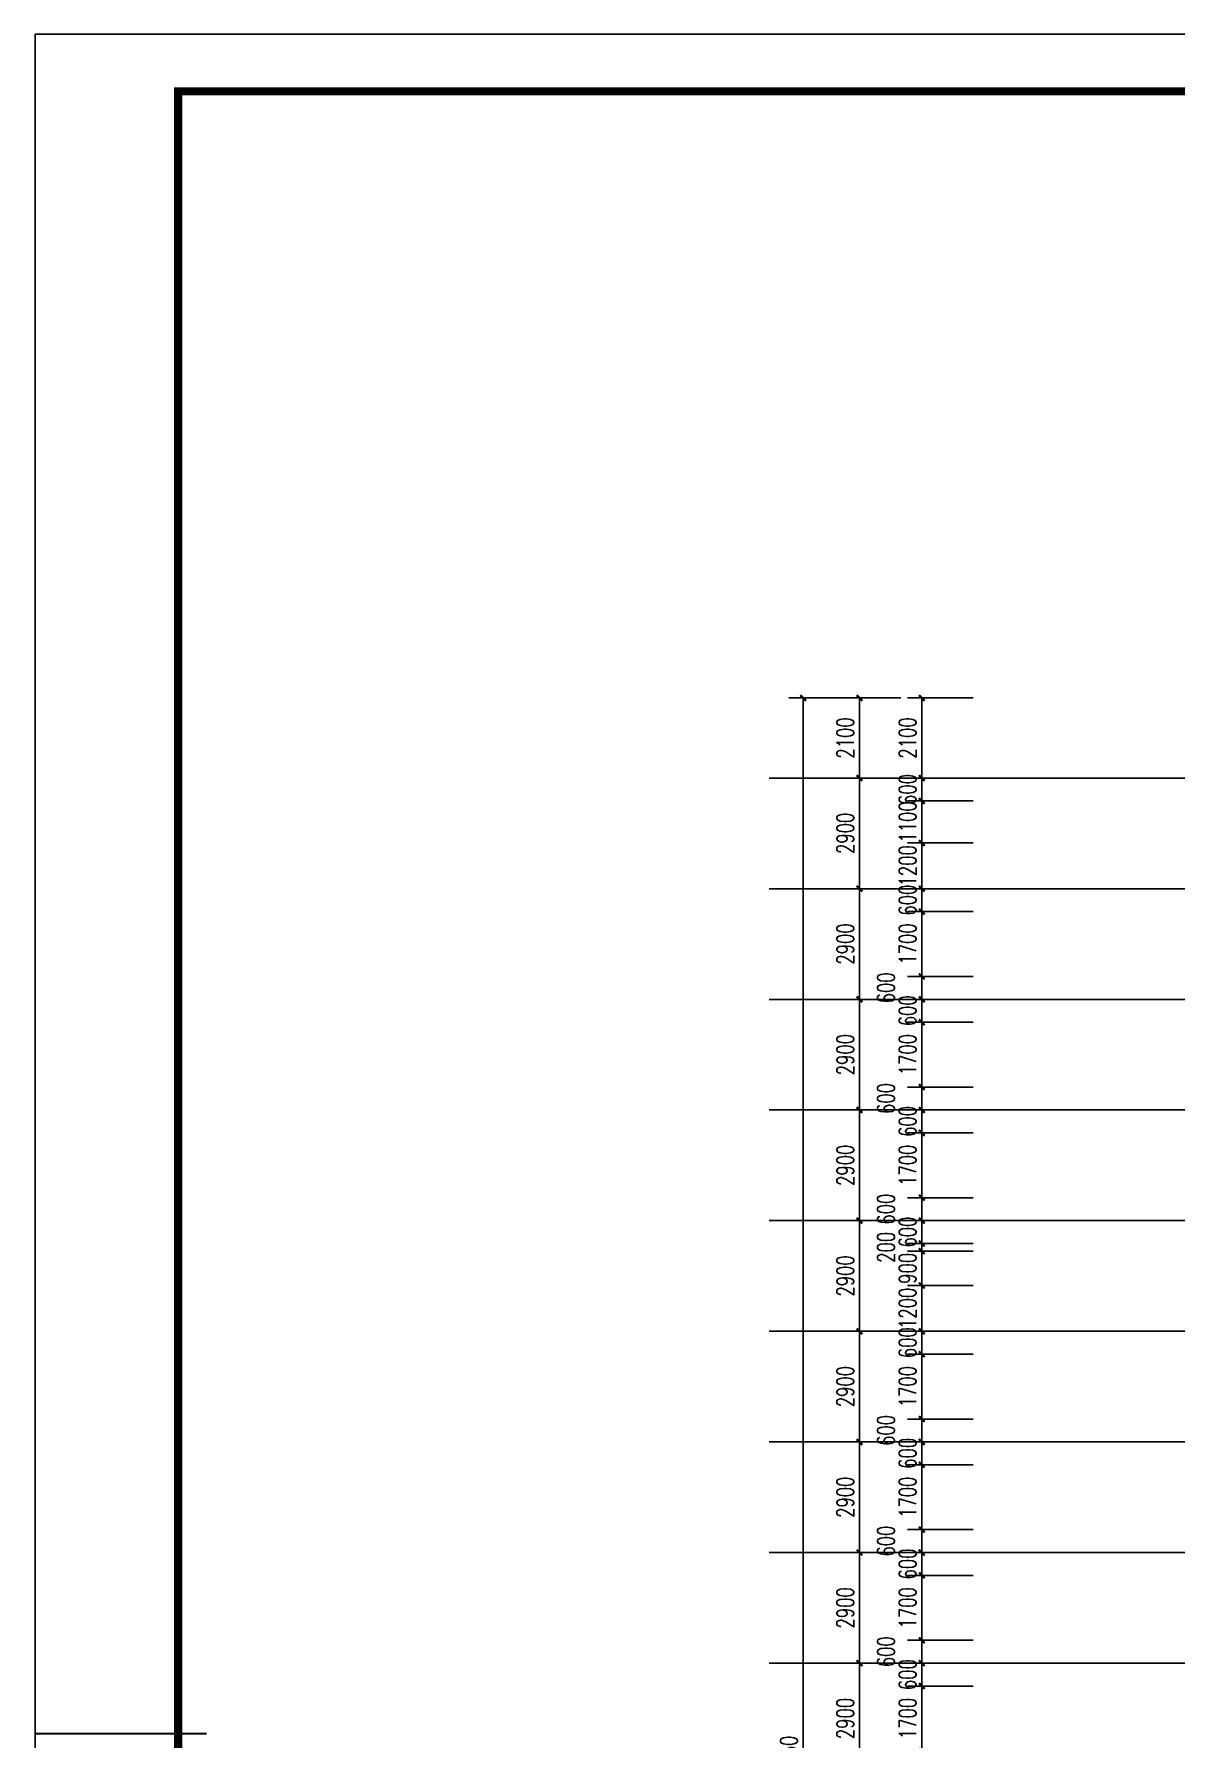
# Model space of a CAD drawing. Extents: x -59851 to 653804, y -249523 to 437614.
# Drawn here: x 149151 to 179079, y 392903 to 437588 of the extents above; entities that cross this region are included whole.
import ezdxf
from ezdxf.enums import TextEntityAlignment as Align

# ---------------------------------------------------------------- set-up
doc = ezdxf.new("R2010")
doc.units = 0
doc.header["$LTSCALE"] = 1000
doc.header["$MEASUREMENT"] = 0
for name, color, linetype in [('A-第三道尺寸线', 105, 'Continuous'), ('DOTE', 16, 'Continuous'), ('LABEL_FIXBOX_PM', 7, 'Continuous'), ('LABEL_TXT_PM', 1, 'Continuous'), ('PUB_DIM', 3, 'Continuous')]:
    doc.layers.add(name, color=color, linetype=linetype)
doc.styles.add('_TCH_DIM_T3', font='SIMPLEX.shx', dxfattribs={"width": 0.705882, "bigfont": 'GBCBIG.shx'})
doc.styles.add('LABEL_TXT_PM', font='pm_njadri_romans1.shx', dxfattribs={"width": 0.7, "bigfont": 'pm_njadri_hztxt.shx'})
doc.dimstyles.new('_TCH_ARCH&&150', dxfattribs={"dimtxt": 446.25, "dimasz": 150, "dimexe": 375, "dimexo": 450, "dimgap": 150, "dimtad": 1, "dimdec": 0, "dimzin": 0, "dimdsep": 46, "dimtxsty": '_TCH_DIM_T3', "dimblk": 'ARCHTICK', "dimcen": 0.09, "dimclrt": 7, "dimazin": 2, "dimtfac": 1, "dimtdec": 0, "dimtix": 1, "dimtmove": 2, "dimatfit": 3, "dimfxl": 0, "dimtolj": 1, "dimtzin": 0, "dimarcsym": 0})

# ---------------------------------------------------------------- blocks, each defined once
blk = doc.blocks.new('PMSheet_A1_20150113_5-3892016032414355901')
at = {"layer": 'LABEL_FIXBOX_PM'}
blk.add_lwpolyline([(0, 594), (841, 594), (841, 0), (0, 0)], close=True, dxfattribs=at)
at = {"layer": 'LABEL_FIXBOX_PM', "const_width": 1.4}
blk.add_lwpolyline([(831, 584), (25, 584), (25, 10), (831, 10)], close=True, dxfattribs=at)
at = {"layer": 'LABEL_FIXBOX_PM', "const_width": 0.35}
blk.add_lwpolyline([(0, 297), (30, 297)], dxfattribs=at)
at = {"layer": 'LABEL_TXT_PM', "style": 'LABEL_TXT_PM'}
for tag, height, width, p in [('修改图应说明理由', 4.5, 0.7, (788.35, 468.8)), ('出图章签名', 4.5, 0.7, (759.46, 338.09)), ('建设单位_U01', 4.5, 0.7, (800.9, 212.14)), ('建设单位', 4.5, 0.7, (800.9, 210.2)), ('建设单位_D01', 4.5, 0.7, (800.9, 207.4)), ('项目名称_U01', 4.5, 0.7, (800.9, 200.42)), ('项目名称', 4.5, 0.7, (800.9, 198.19)), ('项目名称_D01', 4.5, 0.7, (800.9, 195.3)), ('设计编号', 4.5, 0.6, (780.76, 187.9)), ('分项号', 4.5, 0.6, (820.26, 188)), ('项目经理', 4.5, 0.7, (780.26, 172)), ('项目经理签名', 4.5, 0.7, (810.18, 172.26)), ('审定', 4.5, 0.7, (780.26, 163.9)), ('审定签名', 4.5, 0.7, (810.18, 164.16)), ('审核', 4.5, 0.7, (780.26, 156)), ('审核签名', 4.5, 0.7, (810.18, 156.26)), ('项目负责', 4.5, 0.7, (780.26, 148)), ('项目负责签名', 4.5, 0.7, (810.18, 148.26)), ('专业负责', 4.5, 0.7, (780.26, 140)), ('专业负责签名', 4.5, 0.7, (810.18, 140.26)), ('校对签名', 4.5, 0.7, (810.18, 132.16)), ('校对', 4.5, 0.7, (780.26, 131.9)), ('设计', 4.5, 0.7, (780.26, 124)), ('设计签名', 4.5, 0.7, (810.18, 124.26)), ('绘制', 4.5, 0.7, (780.26, 115.9)), ('绘制签名', 4.5, 0.7, (810.18, 116.16)), ('方案_01', 4.5, 0.7, (780.26, 95.9)), ('方案_01签名', 4.5, 0.7, (810.18, 96.16)), ('方案_02', 4.5, 0.7, (780.26, 87.9)), ('方案_02签名', 4.5, 0.7, (810.18, 88.16)), ('方案_03', 4.5, 0.7, (780.29, 79.9)), ('方案_03签名', 4.5, 0.7, (810.2, 80.16)), ('方案_04', 4.5, 0.7, (780.26, 71.9)), ('方案_04签名', 4.5, 0.7, (810.18, 72.16)), ('图名_U02', 4.5, 0.7, (790.5, 60.2)), ('图名_U01', 4.5, 0.7, (790.5, 54.2)), ('图名', 4.5, 0.7, (790.5, 47.96)), ('图名_D01', 4.5, 0.7, (790.5, 42.4)), ('图名_D02', 4.5, 0.7, (790.5, 37)), ('图号', 3.5, 0.7, (760.97, 20.95)), ('图档号', 3.5, 0.7, (781.1, 20.95)), ('日期', 3.5, 0.7, (801.07, 20.95)), ('版本号', 3.5, 0.7, (820.27, 20.95))]:
    blk.add_attdef(tag, text='', height=height, dxfattribs=dict(at, width=width)).set_placement(p, align=Align.CENTER)
blk = doc.blocks.new('_ArchTick')
at = {"color": 0, "linetype": 'ByBlock', "const_width": 0.4}
blk.add_lwpolyline([(-0.5, -0.5), (0.5, 0.5)], dxfattribs=at)
blk = doc.blocks.new('*D3718')
at = {"layer": 'Defpoints', "color": 0, "transparency": 16777216}
for p in [(170786, 420188), (172316, 420188), (172316, 418088)]:
    blk.add_point(p, dxfattribs=at)
at = {"layer": 'PUB_DIM', "color": 0, "lineweight": -2, "transparency": 16777216}
for p, q in [((171866, 420188), (170411, 420188)), ((170786, 418088), (170786, 420188)), ((171866, 418088), (170411, 418088))]:
    blk.add_line(p, q, dxfattribs=at)
at = {"layer": 'PUB_DIM', "color": 0, "lineweight": -2, "transparency": 16777216, "xscale": 150, "yscale": 150, "zscale": 150}
for p, rotation in [((170786, 420188), 90), ((170786, 418088), 270)]:
    blk.add_blockref('_ArchTick', p, dxfattribs=dict(at, rotation=rotation))
at = {"layer": 'PUB_DIM', "color": 7, "transparency": 16777216, "insert": (170413, 419138), "char_height": 446.2, "attachment_point": 5, "rotation": 90, "style": '_TCH_DIM_T3'}
blk.add_mtext('\\A1;2100', dxfattribs=at)
blk = doc.blocks.new('*D3719')
at = {"layer": 'Defpoints', "color": 0, "transparency": 16777216}
for p in [(170786, 418088), (172316, 418088), (172316, 415188)]:
    blk.add_point(p, dxfattribs=at)
at = {"layer": 'PUB_DIM', "color": 0, "lineweight": -2, "transparency": 16777216}
for p, q in [((171866, 418088), (170411, 418088)), ((170786, 415188), (170786, 418088)), ((171866, 415188), (170411, 415188))]:
    blk.add_line(p, q, dxfattribs=at)
at = {"layer": 'PUB_DIM', "color": 0, "lineweight": -2, "transparency": 16777216, "xscale": 150, "yscale": 150, "zscale": 150}
for p, rotation in [((170786, 418088), 90), ((170786, 415188), 270)]:
    blk.add_blockref('_ArchTick', p, dxfattribs=dict(at, rotation=rotation))
at = {"layer": 'PUB_DIM', "color": 7, "transparency": 16777216, "insert": (170413, 416638), "char_height": 446.2, "attachment_point": 5, "rotation": 90, "style": '_TCH_DIM_T3'}
blk.add_mtext('\\A1;2900', dxfattribs=at)
blk = doc.blocks.new('*D3720')
at = {"layer": 'Defpoints', "color": 0, "transparency": 16777216}
for p in [(170786, 415188), (172316, 415188), (172316, 412288)]:
    blk.add_point(p, dxfattribs=at)
at = {"layer": 'PUB_DIM', "color": 0, "lineweight": -2, "transparency": 16777216}
for p, q in [((171866, 415188), (170411, 415188)), ((170786, 412288), (170786, 415188)), ((171866, 412288), (170411, 412288))]:
    blk.add_line(p, q, dxfattribs=at)
at = {"layer": 'PUB_DIM', "color": 0, "lineweight": -2, "transparency": 16777216, "xscale": 150, "yscale": 150, "zscale": 150}
for p, rotation in [((170786, 415188), 90), ((170786, 412288), 270)]:
    blk.add_blockref('_ArchTick', p, dxfattribs=dict(at, rotation=rotation))
at = {"layer": 'PUB_DIM', "color": 7, "transparency": 16777216, "insert": (170413, 413738), "char_height": 446.2, "attachment_point": 5, "rotation": 90, "style": '_TCH_DIM_T3'}
blk.add_mtext('\\A1;2900', dxfattribs=at)
blk = doc.blocks.new('*D3721')
at = {"layer": 'Defpoints', "color": 0, "transparency": 16777216}
for p in [(170786, 412288), (172316, 412288), (172316, 409388)]:
    blk.add_point(p, dxfattribs=at)
at = {"layer": 'PUB_DIM', "color": 0, "lineweight": -2, "transparency": 16777216}
for p, q in [((171866, 412288), (170411, 412288)), ((170786, 409388), (170786, 412288)), ((171866, 409388), (170411, 409388))]:
    blk.add_line(p, q, dxfattribs=at)
at = {"layer": 'PUB_DIM', "color": 0, "lineweight": -2, "transparency": 16777216, "xscale": 150, "yscale": 150, "zscale": 150}
for p, rotation in [((170786, 412288), 90), ((170786, 409388), 270)]:
    blk.add_blockref('_ArchTick', p, dxfattribs=dict(at, rotation=rotation))
at = {"layer": 'PUB_DIM', "color": 7, "transparency": 16777216, "insert": (170413, 410838), "char_height": 446.2, "attachment_point": 5, "rotation": 90, "style": '_TCH_DIM_T3'}
blk.add_mtext('\\A1;2900', dxfattribs=at)
blk = doc.blocks.new('*D3722')
at = {"layer": 'Defpoints', "color": 0, "transparency": 16777216}
for p in [(170786, 409388), (172316, 409388), (172316, 406488)]:
    blk.add_point(p, dxfattribs=at)
at = {"layer": 'PUB_DIM', "color": 0, "lineweight": -2, "transparency": 16777216}
for p, q in [((171866, 409388), (170411, 409388)), ((170786, 406488), (170786, 409388)), ((171866, 406488), (170411, 406488))]:
    blk.add_line(p, q, dxfattribs=at)
at = {"layer": 'PUB_DIM', "color": 0, "lineweight": -2, "transparency": 16777216, "xscale": 150, "yscale": 150, "zscale": 150}
for p, rotation in [((170786, 409388), 90), ((170786, 406488), 270)]:
    blk.add_blockref('_ArchTick', p, dxfattribs=dict(at, rotation=rotation))
at = {"layer": 'PUB_DIM', "color": 7, "transparency": 16777216, "insert": (170413, 407938), "char_height": 446.2, "attachment_point": 5, "rotation": 90, "style": '_TCH_DIM_T3'}
blk.add_mtext('\\A1;2900', dxfattribs=at)
blk = doc.blocks.new('*D3723')
at = {"layer": 'Defpoints', "color": 0, "transparency": 16777216}
for p in [(170786, 406488), (172316, 406488), (172316, 403588)]:
    blk.add_point(p, dxfattribs=at)
at = {"layer": 'PUB_DIM', "color": 0, "lineweight": -2, "transparency": 16777216}
for p, q in [((171866, 406488), (170411, 406488)), ((170786, 403588), (170786, 406488)), ((171866, 403588), (170411, 403588))]:
    blk.add_line(p, q, dxfattribs=at)
at = {"layer": 'PUB_DIM', "color": 0, "lineweight": -2, "transparency": 16777216, "xscale": 150, "yscale": 150, "zscale": 150}
for p, rotation in [((170786, 406488), 90), ((170786, 403588), 270)]:
    blk.add_blockref('_ArchTick', p, dxfattribs=dict(at, rotation=rotation))
at = {"layer": 'PUB_DIM', "color": 7, "transparency": 16777216, "insert": (170413, 405038), "char_height": 446.2, "attachment_point": 5, "rotation": 90, "style": '_TCH_DIM_T3'}
blk.add_mtext('\\A1;2900', dxfattribs=at)
blk = doc.blocks.new('*D3724')
at = {"layer": 'Defpoints', "color": 0, "transparency": 16777216}
for p in [(170786, 403588), (172316, 403588), (172316, 400688)]:
    blk.add_point(p, dxfattribs=at)
at = {"layer": 'PUB_DIM', "color": 0, "lineweight": -2, "transparency": 16777216}
for p, q in [((171866, 403588), (170411, 403588)), ((170786, 400688), (170786, 403588)), ((171866, 400688), (170411, 400688))]:
    blk.add_line(p, q, dxfattribs=at)
at = {"layer": 'PUB_DIM', "color": 0, "lineweight": -2, "transparency": 16777216, "xscale": 150, "yscale": 150, "zscale": 150}
for p, rotation in [((170786, 403588), 90), ((170786, 400688), 270)]:
    blk.add_blockref('_ArchTick', p, dxfattribs=dict(at, rotation=rotation))
at = {"layer": 'PUB_DIM', "color": 7, "transparency": 16777216, "insert": (170413, 402138), "char_height": 446.2, "attachment_point": 5, "rotation": 90, "style": '_TCH_DIM_T3'}
blk.add_mtext('\\A1;2900', dxfattribs=at)
blk = doc.blocks.new('*D3725')
at = {"layer": 'Defpoints', "color": 0, "transparency": 16777216}
for p in [(170786, 400688), (172316, 400688), (172316, 397788)]:
    blk.add_point(p, dxfattribs=at)
at = {"layer": 'PUB_DIM', "color": 0, "lineweight": -2, "transparency": 16777216}
for p, q in [((171866, 400688), (170411, 400688)), ((170786, 397788), (170786, 400688)), ((171866, 397788), (170411, 397788))]:
    blk.add_line(p, q, dxfattribs=at)
at = {"layer": 'PUB_DIM', "color": 0, "lineweight": -2, "transparency": 16777216, "xscale": 150, "yscale": 150, "zscale": 150}
for p, rotation in [((170786, 400688), 90), ((170786, 397788), 270)]:
    blk.add_blockref('_ArchTick', p, dxfattribs=dict(at, rotation=rotation))
at = {"layer": 'PUB_DIM', "color": 7, "transparency": 16777216, "insert": (170413, 399238), "char_height": 446.2, "attachment_point": 5, "rotation": 90, "style": '_TCH_DIM_T3'}
blk.add_mtext('\\A1;2900', dxfattribs=at)
blk = doc.blocks.new('*D3726')
at = {"layer": 'Defpoints', "color": 0, "transparency": 16777216}
for p in [(170786, 397788), (172316, 397788), (172316, 394888)]:
    blk.add_point(p, dxfattribs=at)
at = {"layer": 'PUB_DIM', "color": 0, "lineweight": -2, "transparency": 16777216}
for p, q in [((171866, 397788), (170411, 397788)), ((170786, 394888), (170786, 397788)), ((171866, 394888), (170411, 394888))]:
    blk.add_line(p, q, dxfattribs=at)
at = {"layer": 'PUB_DIM', "color": 0, "lineweight": -2, "transparency": 16777216, "xscale": 150, "yscale": 150, "zscale": 150}
for p, rotation in [((170786, 397788), 90), ((170786, 394888), 270)]:
    blk.add_blockref('_ArchTick', p, dxfattribs=dict(at, rotation=rotation))
at = {"layer": 'PUB_DIM', "color": 7, "transparency": 16777216, "insert": (170413, 396338), "char_height": 446.2, "attachment_point": 5, "rotation": 90, "style": '_TCH_DIM_T3'}
blk.add_mtext('\\A1;2900', dxfattribs=at)
blk = doc.blocks.new('*D3727')
at = {"layer": 'Defpoints', "color": 0, "transparency": 16777216}
for p in [(170786, 394888), (172316, 394888), (172316, 391988)]:
    blk.add_point(p, dxfattribs=at)
at = {"layer": 'PUB_DIM', "color": 0, "lineweight": -2, "transparency": 16777216}
for p, q in [((171866, 394888), (170411, 394888)), ((170786, 391988), (170786, 394888)), ((171866, 391988), (170411, 391988))]:
    blk.add_line(p, q, dxfattribs=at)
at = {"layer": 'PUB_DIM', "color": 0, "lineweight": -2, "transparency": 16777216, "xscale": 150, "yscale": 150, "zscale": 150}
for p, rotation in [((170786, 394888), 90), ((170786, 391988), 270)]:
    blk.add_blockref('_ArchTick', p, dxfattribs=dict(at, rotation=rotation))
at = {"layer": 'PUB_DIM', "color": 7, "transparency": 16777216, "insert": (170413, 393438), "char_height": 446.2, "attachment_point": 5, "rotation": 90, "style": '_TCH_DIM_T3'}
blk.add_mtext('\\A1;2900', dxfattribs=at)
blk = doc.blocks.new('*D3769')
at = {"layer": 'A-第三道尺寸线', "color": 0, "lineweight": -2, "transparency": 16777216}
for p, q in [((173767, 394288), (172044, 394288)), ((172419, 392588), (172419, 394288)), ((173767, 392588), (172044, 392588))]:
    blk.add_line(p, q, dxfattribs=at)
at = {"layer": 'Defpoints', "color": 0, "transparency": 16777216}
for p in [(172419, 394288), (174217, 394288), (174217, 392588)]:
    blk.add_point(p, dxfattribs=at)
at = {"layer": 'A-第三道尺寸线', "color": 0, "lineweight": -2, "transparency": 16777216, "xscale": 150, "yscale": 150, "zscale": 150}
for p, rotation in [((172419, 394288), 90), ((172419, 392588), 270)]:
    blk.add_blockref('_ArchTick', p, dxfattribs=dict(at, rotation=rotation))
at = {"layer": 'A-第三道尺寸线', "color": 7, "transparency": 16777216, "insert": (172046, 393438), "char_height": 446.2, "attachment_point": 5, "rotation": 90, "style": '_TCH_DIM_T3'}
blk.add_mtext('\\A1;1700', dxfattribs=at)
blk = doc.blocks.new('*D3770')
at = {"layer": 'A-第三道尺寸线', "color": 0, "lineweight": -2, "transparency": 16777216}
for p, q in [((172419, 394888), (172419, 395038)), ((173767, 394888), (172044, 394888)), ((172419, 394288), (172419, 394888)), ((173767, 394288), (172044, 394288)), ((172419, 394288), (172419, 394138))]:
    blk.add_line(p, q, dxfattribs=at)
at = {"layer": 'Defpoints', "color": 0, "transparency": 16777216}
for p in [(172419, 394888), (174217, 394888), (174217, 394288)]:
    blk.add_point(p, dxfattribs=at)
at = {"layer": 'A-第三道尺寸线', "color": 0, "lineweight": -2, "transparency": 16777216, "xscale": 150, "yscale": 150, "zscale": 150}
for p, rotation in [((172419, 394888), 270), ((172419, 394288), 90)]:
    blk.add_blockref('_ArchTick', p, dxfattribs=dict(at, rotation=rotation))
at = {"layer": 'A-第三道尺寸线', "color": 7, "transparency": 16777216, "insert": (172046, 394588), "char_height": 446.2, "attachment_point": 5, "rotation": 90, "style": '_TCH_DIM_T3'}
blk.add_mtext('\\A1;600', dxfattribs=at)
blk = doc.blocks.new('*D3771')
at = {"layer": 'A-第三道尺寸线', "color": 0, "lineweight": -2, "transparency": 16777216}
for p, q in [((173767, 395488), (172044, 395488)), ((172419, 394888), (172419, 395488)), ((173767, 394888), (172044, 394888))]:
    blk.add_line(p, q, dxfattribs=at)
at = {"layer": 'Defpoints', "color": 0, "transparency": 16777216}
for p in [(172419, 395488), (174217, 395488), (174217, 394888)]:
    blk.add_point(p, dxfattribs=at)
at = {"layer": 'A-第三道尺寸线', "color": 0, "lineweight": -2, "transparency": 16777216, "xscale": 150, "yscale": 150, "zscale": 150}
for p, rotation in [((172419, 395488), 90), ((172419, 394888), 270)]:
    blk.add_blockref('_ArchTick', p, dxfattribs=dict(at, rotation=rotation))
at = {"layer": 'A-第三道尺寸线', "color": 7, "transparency": 16777216, "insert": (171481, 395188), "char_height": 446.2, "attachment_point": 5, "rotation": 90, "style": '_TCH_DIM_T3'}
blk.add_mtext('\\A1;600', dxfattribs=at)
blk = doc.blocks.new('*D3772')
at = {"layer": 'A-第三道尺寸线', "color": 0, "lineweight": -2, "transparency": 16777216}
for p, q in [((173767, 397188), (172044, 397188)), ((172419, 395488), (172419, 397188)), ((173767, 395488), (172044, 395488))]:
    blk.add_line(p, q, dxfattribs=at)
at = {"layer": 'Defpoints', "color": 0, "transparency": 16777216}
for p in [(172419, 397188), (174217, 397188), (174217, 395488)]:
    blk.add_point(p, dxfattribs=at)
at = {"layer": 'A-第三道尺寸线', "color": 0, "lineweight": -2, "transparency": 16777216, "xscale": 150, "yscale": 150, "zscale": 150}
for p, rotation in [((172419, 397188), 90), ((172419, 395488), 270)]:
    blk.add_blockref('_ArchTick', p, dxfattribs=dict(at, rotation=rotation))
at = {"layer": 'A-第三道尺寸线', "color": 7, "transparency": 16777216, "insert": (172046, 396338), "char_height": 446.2, "attachment_point": 5, "rotation": 90, "style": '_TCH_DIM_T3'}
blk.add_mtext('\\A1;1700', dxfattribs=at)
blk = doc.blocks.new('*D3773')
at = {"layer": 'A-第三道尺寸线', "color": 0, "lineweight": -2, "transparency": 16777216}
for p, q in [((173767, 397788), (172044, 397788)), ((172419, 397788), (172419, 397938)), ((172419, 397188), (172419, 397788)), ((173767, 397188), (172044, 397188)), ((172419, 397188), (172419, 397038))]:
    blk.add_line(p, q, dxfattribs=at)
at = {"layer": 'Defpoints', "color": 0, "transparency": 16777216}
for p in [(172419, 397788), (174217, 397788), (174217, 397188)]:
    blk.add_point(p, dxfattribs=at)
at = {"layer": 'A-第三道尺寸线', "color": 0, "lineweight": -2, "transparency": 16777216, "xscale": 150, "yscale": 150, "zscale": 150}
for p, rotation in [((172419, 397788), 270), ((172419, 397188), 90)]:
    blk.add_blockref('_ArchTick', p, dxfattribs=dict(at, rotation=rotation))
at = {"layer": 'A-第三道尺寸线', "color": 7, "transparency": 16777216, "insert": (172046, 397488), "char_height": 446.2, "attachment_point": 5, "rotation": 90, "style": '_TCH_DIM_T3'}
blk.add_mtext('\\A1;600', dxfattribs=at)
blk = doc.blocks.new('*D3774')
at = {"layer": 'A-第三道尺寸线', "color": 0, "lineweight": -2, "transparency": 16777216}
for p, q in [((173767, 398388), (172044, 398388)), ((172419, 397788), (172419, 398388)), ((173767, 397788), (172044, 397788))]:
    blk.add_line(p, q, dxfattribs=at)
at = {"layer": 'Defpoints', "color": 0, "transparency": 16777216}
for p in [(172419, 398388), (174217, 398388), (174217, 397788)]:
    blk.add_point(p, dxfattribs=at)
at = {"layer": 'A-第三道尺寸线', "color": 0, "lineweight": -2, "transparency": 16777216, "xscale": 150, "yscale": 150, "zscale": 150}
for p, rotation in [((172419, 398388), 90), ((172419, 397788), 270)]:
    blk.add_blockref('_ArchTick', p, dxfattribs=dict(at, rotation=rotation))
at = {"layer": 'A-第三道尺寸线', "color": 7, "transparency": 16777216, "insert": (171481, 398088), "char_height": 446.2, "attachment_point": 5, "rotation": 90, "style": '_TCH_DIM_T3'}
blk.add_mtext('\\A1;600', dxfattribs=at)
blk = doc.blocks.new('*D3775')
at = {"layer": 'A-第三道尺寸线', "color": 0, "lineweight": -2, "transparency": 16777216}
for p, q in [((173767, 400088), (172044, 400088)), ((172419, 398388), (172419, 400088)), ((173767, 398388), (172044, 398388))]:
    blk.add_line(p, q, dxfattribs=at)
at = {"layer": 'Defpoints', "color": 0, "transparency": 16777216}
for p in [(172419, 400088), (174217, 400088), (174217, 398388)]:
    blk.add_point(p, dxfattribs=at)
at = {"layer": 'A-第三道尺寸线', "color": 0, "lineweight": -2, "transparency": 16777216, "xscale": 150, "yscale": 150, "zscale": 150}
for p, rotation in [((172419, 400088), 90), ((172419, 398388), 270)]:
    blk.add_blockref('_ArchTick', p, dxfattribs=dict(at, rotation=rotation))
at = {"layer": 'A-第三道尺寸线', "color": 7, "transparency": 16777216, "insert": (172046, 399238), "char_height": 446.2, "attachment_point": 5, "rotation": 90, "style": '_TCH_DIM_T3'}
blk.add_mtext('\\A1;1700', dxfattribs=at)
blk = doc.blocks.new('*D3776')
at = {"layer": 'A-第三道尺寸线', "color": 0, "lineweight": -2, "transparency": 16777216}
for p, q in [((172419, 400688), (172419, 400838)), ((173767, 400688), (172044, 400688)), ((172419, 400088), (172419, 400688)), ((173767, 400088), (172044, 400088)), ((172419, 400088), (172419, 399938))]:
    blk.add_line(p, q, dxfattribs=at)
at = {"layer": 'Defpoints', "color": 0, "transparency": 16777216}
for p in [(172419, 400688), (174217, 400688), (174217, 400088)]:
    blk.add_point(p, dxfattribs=at)
at = {"layer": 'A-第三道尺寸线', "color": 0, "lineweight": -2, "transparency": 16777216, "xscale": 150, "yscale": 150, "zscale": 150}
for p, rotation in [((172419, 400688), 270), ((172419, 400088), 90)]:
    blk.add_blockref('_ArchTick', p, dxfattribs=dict(at, rotation=rotation))
at = {"layer": 'A-第三道尺寸线', "color": 7, "transparency": 16777216, "insert": (172046, 400388), "char_height": 446.2, "attachment_point": 5, "rotation": 90, "style": '_TCH_DIM_T3'}
blk.add_mtext('\\A1;600', dxfattribs=at)
blk = doc.blocks.new('*D3777')
at = {"layer": 'A-第三道尺寸线', "color": 0, "lineweight": -2, "transparency": 16777216}
for p, q in [((173767, 401288), (172044, 401288)), ((172419, 400688), (172419, 401288)), ((173767, 400688), (172044, 400688))]:
    blk.add_line(p, q, dxfattribs=at)
at = {"layer": 'Defpoints', "color": 0, "transparency": 16777216}
for p in [(172419, 401288), (174217, 401288), (174217, 400688)]:
    blk.add_point(p, dxfattribs=at)
at = {"layer": 'A-第三道尺寸线', "color": 0, "lineweight": -2, "transparency": 16777216, "xscale": 150, "yscale": 150, "zscale": 150}
for p, rotation in [((172419, 401288), 90), ((172419, 400688), 270)]:
    blk.add_blockref('_ArchTick', p, dxfattribs=dict(at, rotation=rotation))
at = {"layer": 'A-第三道尺寸线', "color": 7, "transparency": 16777216, "insert": (171481, 400988), "char_height": 446.2, "attachment_point": 5, "rotation": 90, "style": '_TCH_DIM_T3'}
blk.add_mtext('\\A1;600', dxfattribs=at)
blk = doc.blocks.new('*D3778')
at = {"layer": 'A-第三道尺寸线', "color": 0, "lineweight": -2, "transparency": 16777216}
for p, q in [((173767, 402988), (172044, 402988)), ((172419, 401288), (172419, 402988)), ((173767, 401288), (172044, 401288))]:
    blk.add_line(p, q, dxfattribs=at)
at = {"layer": 'Defpoints', "color": 0, "transparency": 16777216}
for p in [(172419, 402988), (174217, 402988), (174217, 401288)]:
    blk.add_point(p, dxfattribs=at)
at = {"layer": 'A-第三道尺寸线', "color": 0, "lineweight": -2, "transparency": 16777216, "xscale": 150, "yscale": 150, "zscale": 150}
for p, rotation in [((172419, 402988), 90), ((172419, 401288), 270)]:
    blk.add_blockref('_ArchTick', p, dxfattribs=dict(at, rotation=rotation))
at = {"layer": 'A-第三道尺寸线', "color": 7, "transparency": 16777216, "insert": (172046, 402138), "char_height": 446.2, "attachment_point": 5, "rotation": 90, "style": '_TCH_DIM_T3'}
blk.add_mtext('\\A1;1700', dxfattribs=at)
blk = doc.blocks.new('*D3779')
at = {"layer": 'A-第三道尺寸线', "color": 0, "lineweight": -2, "transparency": 16777216}
for p, q in [((173767, 403588), (172044, 403588)), ((172419, 403588), (172419, 403738)), ((172419, 402988), (172419, 403588)), ((173767, 402988), (172044, 402988)), ((172419, 402988), (172419, 402838))]:
    blk.add_line(p, q, dxfattribs=at)
at = {"layer": 'Defpoints', "color": 0, "transparency": 16777216}
for p in [(172419, 403588), (174217, 403588), (174217, 402988)]:
    blk.add_point(p, dxfattribs=at)
at = {"layer": 'A-第三道尺寸线', "color": 0, "lineweight": -2, "transparency": 16777216, "xscale": 150, "yscale": 150, "zscale": 150}
for p, rotation in [((172419, 403588), 270), ((172419, 402988), 90)]:
    blk.add_blockref('_ArchTick', p, dxfattribs=dict(at, rotation=rotation))
at = {"layer": 'A-第三道尺寸线', "color": 7, "transparency": 16777216, "insert": (172046, 403288), "char_height": 446.2, "attachment_point": 5, "rotation": 90, "style": '_TCH_DIM_T3'}
blk.add_mtext('\\A1;600', dxfattribs=at)
blk = doc.blocks.new('*D3780')
at = {"layer": 'A-第三道尺寸线', "color": 0, "lineweight": -2, "transparency": 16777216}
for p, q in [((172419, 404788), (172419, 404938)), ((173767, 404788), (172044, 404788)), ((172419, 403588), (172419, 404788)), ((173767, 403588), (172044, 403588)), ((172419, 403588), (172419, 403438))]:
    blk.add_line(p, q, dxfattribs=at)
at = {"layer": 'Defpoints', "color": 0, "transparency": 16777216}
for p in [(172419, 404788), (174217, 404788), (174217, 403588)]:
    blk.add_point(p, dxfattribs=at)
at = {"layer": 'A-第三道尺寸线', "color": 0, "lineweight": -2, "transparency": 16777216, "xscale": 150, "yscale": 150, "zscale": 150}
for p, rotation in [((172419, 404788), 270), ((172419, 403588), 90)]:
    blk.add_blockref('_ArchTick', p, dxfattribs=dict(at, rotation=rotation))
at = {"layer": 'A-第三道尺寸线', "color": 7, "transparency": 16777216, "insert": (172046, 404188), "char_height": 446.2, "attachment_point": 5, "rotation": 90, "style": '_TCH_DIM_T3'}
blk.add_mtext('\\A1;1200', dxfattribs=at)
blk = doc.blocks.new('*D3781')
at = {"layer": 'A-第三道尺寸线', "color": 0, "lineweight": -2, "transparency": 16777216}
for p, q in [((172419, 405688), (172419, 405838)), ((173767, 405688), (172044, 405688)), ((172419, 404788), (172419, 405688)), ((173767, 404788), (172044, 404788)), ((172419, 404788), (172419, 404638))]:
    blk.add_line(p, q, dxfattribs=at)
at = {"layer": 'Defpoints', "color": 0, "transparency": 16777216}
for p in [(172419, 405688), (174217, 405688), (174217, 404788)]:
    blk.add_point(p, dxfattribs=at)
at = {"layer": 'A-第三道尺寸线', "color": 0, "lineweight": -2, "transparency": 16777216, "xscale": 150, "yscale": 150, "zscale": 150}
for p, rotation in [((172419, 405688), 270), ((172419, 404788), 90)]:
    blk.add_blockref('_ArchTick', p, dxfattribs=dict(at, rotation=rotation))
at = {"layer": 'A-第三道尺寸线', "color": 7, "transparency": 16777216, "insert": (172046, 405238), "char_height": 446.2, "attachment_point": 5, "rotation": 90, "style": '_TCH_DIM_T3'}
blk.add_mtext('\\A1;900', dxfattribs=at)
blk = doc.blocks.new('*D3782')
at = {"layer": 'A-第三道尺寸线', "color": 0, "lineweight": -2, "transparency": 16777216}
for p, q in [((173767, 405888), (172044, 405888)), ((172419, 405888), (172419, 406038)), ((172419, 405688), (172419, 405888)), ((173767, 405688), (172044, 405688)), ((172419, 405688), (172419, 405538))]:
    blk.add_line(p, q, dxfattribs=at)
at = {"layer": 'Defpoints', "color": 0, "transparency": 16777216}
for p in [(172419, 405888), (174217, 405888), (174217, 405688)]:
    blk.add_point(p, dxfattribs=at)
at = {"layer": 'A-第三道尺寸线', "color": 0, "lineweight": -2, "transparency": 16777216, "xscale": 150, "yscale": 150, "zscale": 150}
for p, rotation in [((172419, 405888), 270), ((172419, 405688), 90)]:
    blk.add_blockref('_ArchTick', p, dxfattribs=dict(at, rotation=rotation))
at = {"layer": 'A-第三道尺寸线', "color": 7, "transparency": 16777216, "insert": (171481, 405788), "char_height": 446.2, "attachment_point": 5, "rotation": 90, "style": '_TCH_DIM_T3'}
blk.add_mtext('\\A1;200', dxfattribs=at)
blk = doc.blocks.new('*D3783')
at = {"layer": 'A-第三道尺寸线', "color": 0, "lineweight": -2, "transparency": 16777216}
for p, q in [((172419, 406488), (172419, 406638)), ((173767, 406488), (172044, 406488)), ((172419, 405888), (172419, 406488)), ((173767, 405888), (172044, 405888)), ((172419, 405888), (172419, 405738))]:
    blk.add_line(p, q, dxfattribs=at)
at = {"layer": 'Defpoints', "color": 0, "transparency": 16777216}
for p in [(172419, 406488), (174217, 406488), (174217, 405888)]:
    blk.add_point(p, dxfattribs=at)
at = {"layer": 'A-第三道尺寸线', "color": 0, "lineweight": -2, "transparency": 16777216, "xscale": 150, "yscale": 150, "zscale": 150}
for p, rotation in [((172419, 406488), 270), ((172419, 405888), 90)]:
    blk.add_blockref('_ArchTick', p, dxfattribs=dict(at, rotation=rotation))
at = {"layer": 'A-第三道尺寸线', "color": 7, "transparency": 16777216, "insert": (172046, 406188), "char_height": 446.2, "attachment_point": 5, "rotation": 90, "style": '_TCH_DIM_T3'}
blk.add_mtext('\\A1;600', dxfattribs=at)
blk = doc.blocks.new('*D3784')
at = {"layer": 'A-第三道尺寸线', "color": 0, "lineweight": -2, "transparency": 16777216}
for p, q in [((173767, 407088), (172044, 407088)), ((172419, 406488), (172419, 407088)), ((173767, 406488), (172044, 406488))]:
    blk.add_line(p, q, dxfattribs=at)
at = {"layer": 'Defpoints', "color": 0, "transparency": 16777216}
for p in [(172419, 407088), (174217, 407088), (174217, 406488)]:
    blk.add_point(p, dxfattribs=at)
at = {"layer": 'A-第三道尺寸线', "color": 0, "lineweight": -2, "transparency": 16777216, "xscale": 150, "yscale": 150, "zscale": 150}
for p, rotation in [((172419, 407088), 90), ((172419, 406488), 270)]:
    blk.add_blockref('_ArchTick', p, dxfattribs=dict(at, rotation=rotation))
at = {"layer": 'A-第三道尺寸线', "color": 7, "transparency": 16777216, "insert": (171481, 406788), "char_height": 446.2, "attachment_point": 5, "rotation": 90, "style": '_TCH_DIM_T3'}
blk.add_mtext('\\A1;600', dxfattribs=at)
blk = doc.blocks.new('*D3785')
at = {"layer": 'A-第三道尺寸线', "color": 0, "lineweight": -2, "transparency": 16777216}
for p, q in [((173767, 408788), (172044, 408788)), ((172419, 407088), (172419, 408788)), ((173767, 407088), (172044, 407088))]:
    blk.add_line(p, q, dxfattribs=at)
at = {"layer": 'Defpoints', "color": 0, "transparency": 16777216}
for p in [(172419, 408788), (174217, 408788), (174217, 407088)]:
    blk.add_point(p, dxfattribs=at)
at = {"layer": 'A-第三道尺寸线', "color": 0, "lineweight": -2, "transparency": 16777216, "xscale": 150, "yscale": 150, "zscale": 150}
for p, rotation in [((172419, 408788), 90), ((172419, 407088), 270)]:
    blk.add_blockref('_ArchTick', p, dxfattribs=dict(at, rotation=rotation))
at = {"layer": 'A-第三道尺寸线', "color": 7, "transparency": 16777216, "insert": (172046, 407938), "char_height": 446.2, "attachment_point": 5, "rotation": 90, "style": '_TCH_DIM_T3'}
blk.add_mtext('\\A1;1700', dxfattribs=at)
blk = doc.blocks.new('*D3786')
at = {"layer": 'A-第三道尺寸线', "color": 0, "lineweight": -2, "transparency": 16777216}
for p, q in [((173767, 409388), (172044, 409388)), ((172419, 409388), (172419, 409538)), ((172419, 408788), (172419, 409388)), ((173767, 408788), (172044, 408788)), ((172419, 408788), (172419, 408638))]:
    blk.add_line(p, q, dxfattribs=at)
at = {"layer": 'Defpoints', "color": 0, "transparency": 16777216}
for p in [(172419, 409388), (174217, 409388), (174217, 408788)]:
    blk.add_point(p, dxfattribs=at)
at = {"layer": 'A-第三道尺寸线', "color": 0, "lineweight": -2, "transparency": 16777216, "xscale": 150, "yscale": 150, "zscale": 150}
for p, rotation in [((172419, 409388), 270), ((172419, 408788), 90)]:
    blk.add_blockref('_ArchTick', p, dxfattribs=dict(at, rotation=rotation))
at = {"layer": 'A-第三道尺寸线', "color": 7, "transparency": 16777216, "insert": (172046, 409088), "char_height": 446.2, "attachment_point": 5, "rotation": 90, "style": '_TCH_DIM_T3'}
blk.add_mtext('\\A1;600', dxfattribs=at)
blk = doc.blocks.new('*D3787')
at = {"layer": 'A-第三道尺寸线', "color": 0, "lineweight": -2, "transparency": 16777216}
for p, q in [((173767, 409988), (172044, 409988)), ((172419, 409388), (172419, 409988)), ((173767, 409388), (172044, 409388))]:
    blk.add_line(p, q, dxfattribs=at)
at = {"layer": 'Defpoints', "color": 0, "transparency": 16777216}
for p in [(172419, 409988), (174217, 409988), (174217, 409388)]:
    blk.add_point(p, dxfattribs=at)
at = {"layer": 'A-第三道尺寸线', "color": 0, "lineweight": -2, "transparency": 16777216, "xscale": 150, "yscale": 150, "zscale": 150}
for p, rotation in [((172419, 409988), 90), ((172419, 409388), 270)]:
    blk.add_blockref('_ArchTick', p, dxfattribs=dict(at, rotation=rotation))
at = {"layer": 'A-第三道尺寸线', "color": 7, "transparency": 16777216, "insert": (171481, 409688), "char_height": 446.2, "attachment_point": 5, "rotation": 90, "style": '_TCH_DIM_T3'}
blk.add_mtext('\\A1;600', dxfattribs=at)
blk = doc.blocks.new('*D3788')
at = {"layer": 'A-第三道尺寸线', "color": 0, "lineweight": -2, "transparency": 16777216}
for p, q in [((173767, 411688), (172044, 411688)), ((172419, 409988), (172419, 411688)), ((173767, 409988), (172044, 409988))]:
    blk.add_line(p, q, dxfattribs=at)
at = {"layer": 'Defpoints', "color": 0, "transparency": 16777216}
for p in [(172419, 411688), (174217, 411688), (174217, 409988)]:
    blk.add_point(p, dxfattribs=at)
at = {"layer": 'A-第三道尺寸线', "color": 0, "lineweight": -2, "transparency": 16777216, "xscale": 150, "yscale": 150, "zscale": 150}
for p, rotation in [((172419, 411688), 90), ((172419, 409988), 270)]:
    blk.add_blockref('_ArchTick', p, dxfattribs=dict(at, rotation=rotation))
at = {"layer": 'A-第三道尺寸线', "color": 7, "transparency": 16777216, "insert": (172046, 410838), "char_height": 446.2, "attachment_point": 5, "rotation": 90, "style": '_TCH_DIM_T3'}
blk.add_mtext('\\A1;1700', dxfattribs=at)
blk = doc.blocks.new('*D3789')
at = {"layer": 'A-第三道尺寸线', "color": 0, "lineweight": -2, "transparency": 16777216}
for p, q in [((173767, 412288), (172044, 412288)), ((172419, 412288), (172419, 412438)), ((172419, 411688), (172419, 412288)), ((173767, 411688), (172044, 411688)), ((172419, 411688), (172419, 411538))]:
    blk.add_line(p, q, dxfattribs=at)
at = {"layer": 'Defpoints', "color": 0, "transparency": 16777216}
for p in [(172419, 412288), (174217, 412288), (174217, 411688)]:
    blk.add_point(p, dxfattribs=at)
at = {"layer": 'A-第三道尺寸线', "color": 0, "lineweight": -2, "transparency": 16777216, "xscale": 150, "yscale": 150, "zscale": 150}
for p, rotation in [((172419, 412288), 270), ((172419, 411688), 90)]:
    blk.add_blockref('_ArchTick', p, dxfattribs=dict(at, rotation=rotation))
at = {"layer": 'A-第三道尺寸线', "color": 7, "transparency": 16777216, "insert": (172046, 411988), "char_height": 446.2, "attachment_point": 5, "rotation": 90, "style": '_TCH_DIM_T3'}
blk.add_mtext('\\A1;600', dxfattribs=at)
blk = doc.blocks.new('*D3790')
at = {"layer": 'A-第三道尺寸线', "color": 0, "lineweight": -2, "transparency": 16777216}
for p, q in [((173767, 412888), (172044, 412888)), ((172419, 412288), (172419, 412888)), ((173767, 412288), (172044, 412288))]:
    blk.add_line(p, q, dxfattribs=at)
at = {"layer": 'Defpoints', "color": 0, "transparency": 16777216}
for p in [(172419, 412888), (174217, 412888), (174217, 412288)]:
    blk.add_point(p, dxfattribs=at)
at = {"layer": 'A-第三道尺寸线', "color": 0, "lineweight": -2, "transparency": 16777216, "xscale": 150, "yscale": 150, "zscale": 150}
for p, rotation in [((172419, 412888), 90), ((172419, 412288), 270)]:
    blk.add_blockref('_ArchTick', p, dxfattribs=dict(at, rotation=rotation))
at = {"layer": 'A-第三道尺寸线', "color": 7, "transparency": 16777216, "insert": (171481, 412588), "char_height": 446.2, "attachment_point": 5, "rotation": 90, "style": '_TCH_DIM_T3'}
blk.add_mtext('\\A1;600', dxfattribs=at)
blk = doc.blocks.new('*D3791')
at = {"layer": 'A-第三道尺寸线', "color": 0, "lineweight": -2, "transparency": 16777216}
for p, q in [((173767, 414588), (172044, 414588)), ((172419, 412888), (172419, 414588)), ((173767, 412888), (172044, 412888))]:
    blk.add_line(p, q, dxfattribs=at)
at = {"layer": 'Defpoints', "color": 0, "transparency": 16777216}
for p in [(172419, 414588), (174217, 414588), (174217, 412888)]:
    blk.add_point(p, dxfattribs=at)
at = {"layer": 'A-第三道尺寸线', "color": 0, "lineweight": -2, "transparency": 16777216, "xscale": 150, "yscale": 150, "zscale": 150}
for p, rotation in [((172419, 414588), 90), ((172419, 412888), 270)]:
    blk.add_blockref('_ArchTick', p, dxfattribs=dict(at, rotation=rotation))
at = {"layer": 'A-第三道尺寸线', "color": 7, "transparency": 16777216, "insert": (172046, 413738), "char_height": 446.2, "attachment_point": 5, "rotation": 90, "style": '_TCH_DIM_T3'}
blk.add_mtext('\\A1;1700', dxfattribs=at)
blk = doc.blocks.new('*D3792')
at = {"layer": 'A-第三道尺寸线', "color": 0, "lineweight": -2, "transparency": 16777216}
for p, q in [((173767, 415188), (172044, 415188)), ((172419, 415188), (172419, 415338)), ((172419, 414588), (172419, 415188)), ((173767, 414588), (172044, 414588)), ((172419, 414588), (172419, 414438))]:
    blk.add_line(p, q, dxfattribs=at)
at = {"layer": 'Defpoints', "color": 0, "transparency": 16777216}
for p in [(172419, 415188), (174217, 415188), (174217, 414588)]:
    blk.add_point(p, dxfattribs=at)
at = {"layer": 'A-第三道尺寸线', "color": 0, "lineweight": -2, "transparency": 16777216, "xscale": 150, "yscale": 150, "zscale": 150}
for p, rotation in [((172419, 415188), 270), ((172419, 414588), 90)]:
    blk.add_blockref('_ArchTick', p, dxfattribs=dict(at, rotation=rotation))
at = {"layer": 'A-第三道尺寸线', "color": 7, "transparency": 16777216, "insert": (172046, 414888), "char_height": 446.2, "attachment_point": 5, "rotation": 90, "style": '_TCH_DIM_T3'}
blk.add_mtext('\\A1;600', dxfattribs=at)
blk = doc.blocks.new('*D3793')
at = {"layer": 'A-第三道尺寸线', "color": 0, "lineweight": -2, "transparency": 16777216}
for p, q in [((172419, 416388), (172419, 416538)), ((173767, 416388), (172044, 416388)), ((172419, 415188), (172419, 416388)), ((173767, 415188), (172044, 415188)), ((172419, 415188), (172419, 415038))]:
    blk.add_line(p, q, dxfattribs=at)
at = {"layer": 'Defpoints', "color": 0, "transparency": 16777216}
for p in [(172419, 416388), (174217, 416388), (174217, 415188)]:
    blk.add_point(p, dxfattribs=at)
at = {"layer": 'A-第三道尺寸线', "color": 0, "lineweight": -2, "transparency": 16777216, "xscale": 150, "yscale": 150, "zscale": 150}
for p, rotation in [((172419, 416388), 270), ((172419, 415188), 90)]:
    blk.add_blockref('_ArchTick', p, dxfattribs=dict(at, rotation=rotation))
at = {"layer": 'A-第三道尺寸线', "color": 7, "transparency": 16777216, "insert": (172046, 415788), "char_height": 446.2, "attachment_point": 5, "rotation": 90, "style": '_TCH_DIM_T3'}
blk.add_mtext('\\A1;1200', dxfattribs=at)
blk = doc.blocks.new('*D3794')
at = {"layer": 'A-第三道尺寸线', "color": 0, "lineweight": -2, "transparency": 16777216}
for p, q in [((173767, 417488), (172044, 417488)), ((172419, 417488), (172419, 417638)), ((172419, 416388), (172419, 417488)), ((173767, 416388), (172044, 416388)), ((172419, 416388), (172419, 416238))]:
    blk.add_line(p, q, dxfattribs=at)
at = {"layer": 'Defpoints', "color": 0, "transparency": 16777216}
for p in [(172419, 417488), (174217, 417488), (174217, 416388)]:
    blk.add_point(p, dxfattribs=at)
at = {"layer": 'A-第三道尺寸线', "color": 0, "lineweight": -2, "transparency": 16777216, "xscale": 150, "yscale": 150, "zscale": 150}
for p, rotation in [((172419, 417488), 270), ((172419, 416388), 90)]:
    blk.add_blockref('_ArchTick', p, dxfattribs=dict(at, rotation=rotation))
at = {"layer": 'A-第三道尺寸线', "color": 7, "transparency": 16777216, "insert": (172046, 416938), "char_height": 446.2, "attachment_point": 5, "rotation": 90, "style": '_TCH_DIM_T3'}
blk.add_mtext('\\A1;1100', dxfattribs=at)
blk = doc.blocks.new('*D3795')
at = {"layer": 'A-第三道尺寸线', "color": 0, "lineweight": -2, "transparency": 16777216}
for p, q in [((173767, 418088), (172044, 418088)), ((172419, 418088), (172419, 418238)), ((172419, 417488), (172419, 418088)), ((173767, 417488), (172044, 417488)), ((172419, 417488), (172419, 417338))]:
    blk.add_line(p, q, dxfattribs=at)
at = {"layer": 'Defpoints', "color": 0, "transparency": 16777216}
for p in [(172419, 418088), (174217, 418088), (174217, 417488)]:
    blk.add_point(p, dxfattribs=at)
at = {"layer": 'A-第三道尺寸线', "color": 0, "lineweight": -2, "transparency": 16777216, "xscale": 150, "yscale": 150, "zscale": 150}
for p, rotation in [((172419, 418088), 270), ((172419, 417488), 90)]:
    blk.add_blockref('_ArchTick', p, dxfattribs=dict(at, rotation=rotation))
at = {"layer": 'A-第三道尺寸线', "color": 7, "transparency": 16777216, "insert": (172046, 417788), "char_height": 446.2, "attachment_point": 5, "rotation": 90, "style": '_TCH_DIM_T3'}
blk.add_mtext('\\A1;600', dxfattribs=at)
blk = doc.blocks.new('*D3796')
at = {"layer": 'A-第三道尺寸线', "color": 0, "lineweight": -2, "transparency": 16777216}
for p, q in [((173767, 420188), (172044, 420188)), ((172419, 418088), (172419, 420188)), ((173767, 418088), (172044, 418088))]:
    blk.add_line(p, q, dxfattribs=at)
at = {"layer": 'Defpoints', "color": 0, "transparency": 16777216}
for p in [(172419, 420188), (174217, 420188), (174217, 418088)]:
    blk.add_point(p, dxfattribs=at)
at = {"layer": 'A-第三道尺寸线', "color": 0, "lineweight": -2, "transparency": 16777216, "xscale": 150, "yscale": 150, "zscale": 150}
for p, rotation in [((172419, 420188), 90), ((172419, 418088), 270)]:
    blk.add_blockref('_ArchTick', p, dxfattribs=dict(at, rotation=rotation))
at = {"layer": 'A-第三道尺寸线', "color": 7, "transparency": 16777216, "insert": (172046, 419138), "char_height": 446.2, "attachment_point": 5, "rotation": 90, "style": '_TCH_DIM_T3'}
blk.add_mtext('\\A1;2100', dxfattribs=at)
blk = doc.blocks.new('*D4350')
at = {"layer": 'Defpoints', "color": 0, "transparency": 16777216}
for p in [(169308, 420188), (170908, 420188), (170908, 364438)]:
    blk.add_point(p, dxfattribs=at)
at = {"layer": 'PUB_DIM', "color": 0, "lineweight": -2, "transparency": 16777216}
for p, q in [((170458, 420188), (168933, 420188)), ((169308, 364438), (169308, 420188)), ((170458, 364438), (168933, 364438))]:
    blk.add_line(p, q, dxfattribs=at)
at = {"layer": 'PUB_DIM', "color": 0, "lineweight": -2, "transparency": 16777216, "xscale": 150, "yscale": 150, "zscale": 150}
for p, rotation in [((169308, 420188), 90), ((169308, 364438), 270)]:
    blk.add_blockref('_ArchTick', p, dxfattribs=dict(at, rotation=rotation))
at = {"layer": 'PUB_DIM', "color": 7, "transparency": 16777216, "insert": (168935, 392313), "char_height": 446.2, "attachment_point": 5, "rotation": 90, "style": '_TCH_DIM_T3'}
blk.add_mtext('\\A1;55750', dxfattribs=at)

msp = doc.modelspace()

# ---------------------------------------------------------------- linework, layer by layer
at = {"layer": 'DOTE'}
for p, q in [((247597.5, 418087.8), (168416.9, 418087.8)), ((247597.5, 415187.8), (168416.9, 415187.8)), ((247597.5, 412287.8), (168416.9, 412287.8)), ((247597.5, 409387.8), (168416.9, 409387.8)), ((247597.5, 406487.8), (168416.9, 406487.8)), ((247597.5, 403587.8), (168416.9, 403587.8)), ((247597.5, 400687.8), (168416.9, 400687.8)), ((247597.5, 397787.8), (168416.9, 397787.8)), ((247597.5, 394887.8), (168416.9, 394887.8))]:
    msp.add_line(p, q, dxfattribs=at)

# ---------------------------------------------------------------- block references
at = {"xscale": 150, "yscale": 150, "zscale": 150}
msp.add_blockref('PMSheet_A1_20150113_5-3892016032414355901', (149177.5, 348488), dxfattribs=at)

# ---------------------------------------------------------------- dimensions: what is measured, and where the dimension line sits
at = {"layer": 'A-第三道尺寸线'}
for p1, p2, picture, middle in [((174217.4, 418087.8), (174217.4, 420187.8), '*D3796', (172045.7, 419137.8)), ((174217.4, 417487.8), (174217.4, 418087.8), '*D3795', (172045.7, 417787.8)), ((174217.4, 416387.8), (174217.4, 417487.8), '*D3794', (172045.7, 416937.8)), ((174217.4, 415187.8), (174217.4, 416387.8), '*D3793', (172045.7, 415787.8)), ((174217.4, 414587.8), (174217.4, 415187.8), '*D3792', (172045.7, 414887.8)), ((174217.4, 412887.8), (174217.4, 414587.8), '*D3791', (172045.7, 413737.8)), ((174217.4, 411687.8), (174217.4, 412287.8), '*D3789', (172045.7, 411987.8)), ((174217.4, 409987.8), (174217.4, 411687.8), '*D3788', (172045.7, 410837.8)), ((174217.4, 408787.8), (174217.4, 409387.8), '*D3786', (172045.7, 409087.8)), ((174217.4, 407087.8), (174217.4, 408787.8), '*D3785', (172045.7, 407937.8)), ((174217.4, 405887.8), (174217.4, 406487.8), '*D3783', (172045.7, 406187.8)), ((174217.4, 404787.8), (174217.4, 405687.8), '*D3781', (172045.7, 405237.8)), ((174217.4, 403587.8), (174217.4, 404787.8), '*D3780', (172045.7, 404187.8)), ((174217.4, 402987.8), (174217.4, 403587.8), '*D3779', (172045.7, 403287.8)), ((174217.4, 401287.8), (174217.4, 402987.8), '*D3778', (172045.7, 402137.8)), ((174217.4, 400087.8), (174217.4, 400687.8), '*D3776', (172045.7, 400387.8)), ((174217.4, 398387.8), (174217.4, 400087.8), '*D3775', (172045.7, 399237.8)), ((174217.4, 397187.8), (174217.4, 397787.8), '*D3773', (172045.7, 397487.8)), ((174217.4, 395487.8), (174217.4, 397187.8), '*D3772', (172045.7, 396337.8)), ((174217.4, 394287.8), (174217.4, 394887.8), '*D3770', (172045.7, 394587.8)), ((174217.4, 392587.8), (174217.4, 394287.8), '*D3769', (172045.7, 393437.8))]:
    dim = msp.add_aligned_dim(p1=p1, p2=p2, distance=1798.6, dimstyle='_TCH_ARCH&&150', dxfattribs=at)
    dim.commit()
    dim.dimension.update_dxf_attribs({"geometry": picture, "text_midpoint": middle})
for base, p1, p2, picture, middle in [((172418.8, 412887.8), (174217.4, 412287.8), (174217.4, 412887.8), '*D3790', (171481.3, 412587.8)), ((172418.8, 409987.8), (174217.4, 409387.8), (174217.4, 409987.8), '*D3787', (171481.3, 409687.8)), ((172418.8, 407087.8), (174217.4, 406487.8), (174217.4, 407087.8), '*D3784', (171481.3, 406787.8)), ((172418.8, 405887.8), (174217.4, 405687.8), (174217.4, 405887.8), '*D3782', (171481.3, 405787.8)), ((172418.8, 401287.8), (174217.4, 400687.8), (174217.4, 401287.8), '*D3777', (171481.3, 400987.8)), ((172418.8, 398387.8), (174217.4, 397787.8), (174217.4, 398387.8), '*D3774', (171481.3, 398087.8)), ((172418.8, 395487.8), (174217.4, 394887.8), (174217.4, 395487.8), '*D3771', (171481.3, 395187.8))]:
    dim = msp.add_linear_dim(base=base, p1=p1, p2=p2, angle=90, dimstyle='_TCH_ARCH&&150', dxfattribs=at)
    dim.commit()
    dim.dimension.update_dxf_attribs({"geometry": picture, "text_midpoint": middle, "dimtype": 161})
at = {"layer": 'PUB_DIM'}
for p1, p2, distance, picture, middle in [((170907.5, 364437.8), (170907.5, 420187.8), 1599, '*D4350', (168935.4, 392312.8)), ((172316.3, 418087.8), (172316.3, 420187.8), 1530.4, '*D3718', (170412.8, 419137.8)), ((172316.3, 415187.8), (172316.3, 418087.8), 1530.4, '*D3719', (170412.8, 416637.8)), ((172316.3, 412287.8), (172316.3, 415187.8), 1530.4, '*D3720', (170412.8, 413737.8)), ((172316.3, 409387.8), (172316.3, 412287.8), 1530.4, '*D3721', (170412.8, 410837.8)), ((172316.3, 406487.8), (172316.3, 409387.8), 1530.4, '*D3722', (170412.8, 407937.8)), ((172316.3, 403587.8), (172316.3, 406487.8), 1530.4, '*D3723', (170412.8, 405037.8)), ((172316.3, 400687.8), (172316.3, 403587.8), 1530.4, '*D3724', (170412.8, 402137.8)), ((172316.3, 397787.8), (172316.3, 400687.8), 1530.4, '*D3725', (170412.8, 399237.8)), ((172316.3, 394887.8), (172316.3, 397787.8), 1530.4, '*D3726', (170412.8, 396337.8)), ((172316.3, 391987.8), (172316.3, 394887.8), 1530.4, '*D3727', (170412.8, 393437.8))]:
    dim = msp.add_aligned_dim(p1=p1, p2=p2, distance=distance, dimstyle='_TCH_ARCH&&150', dxfattribs=at)
    dim.commit()
    dim.dimension.update_dxf_attribs({"geometry": picture, "text_midpoint": middle})

doc.saveas('drawing.dxf')
